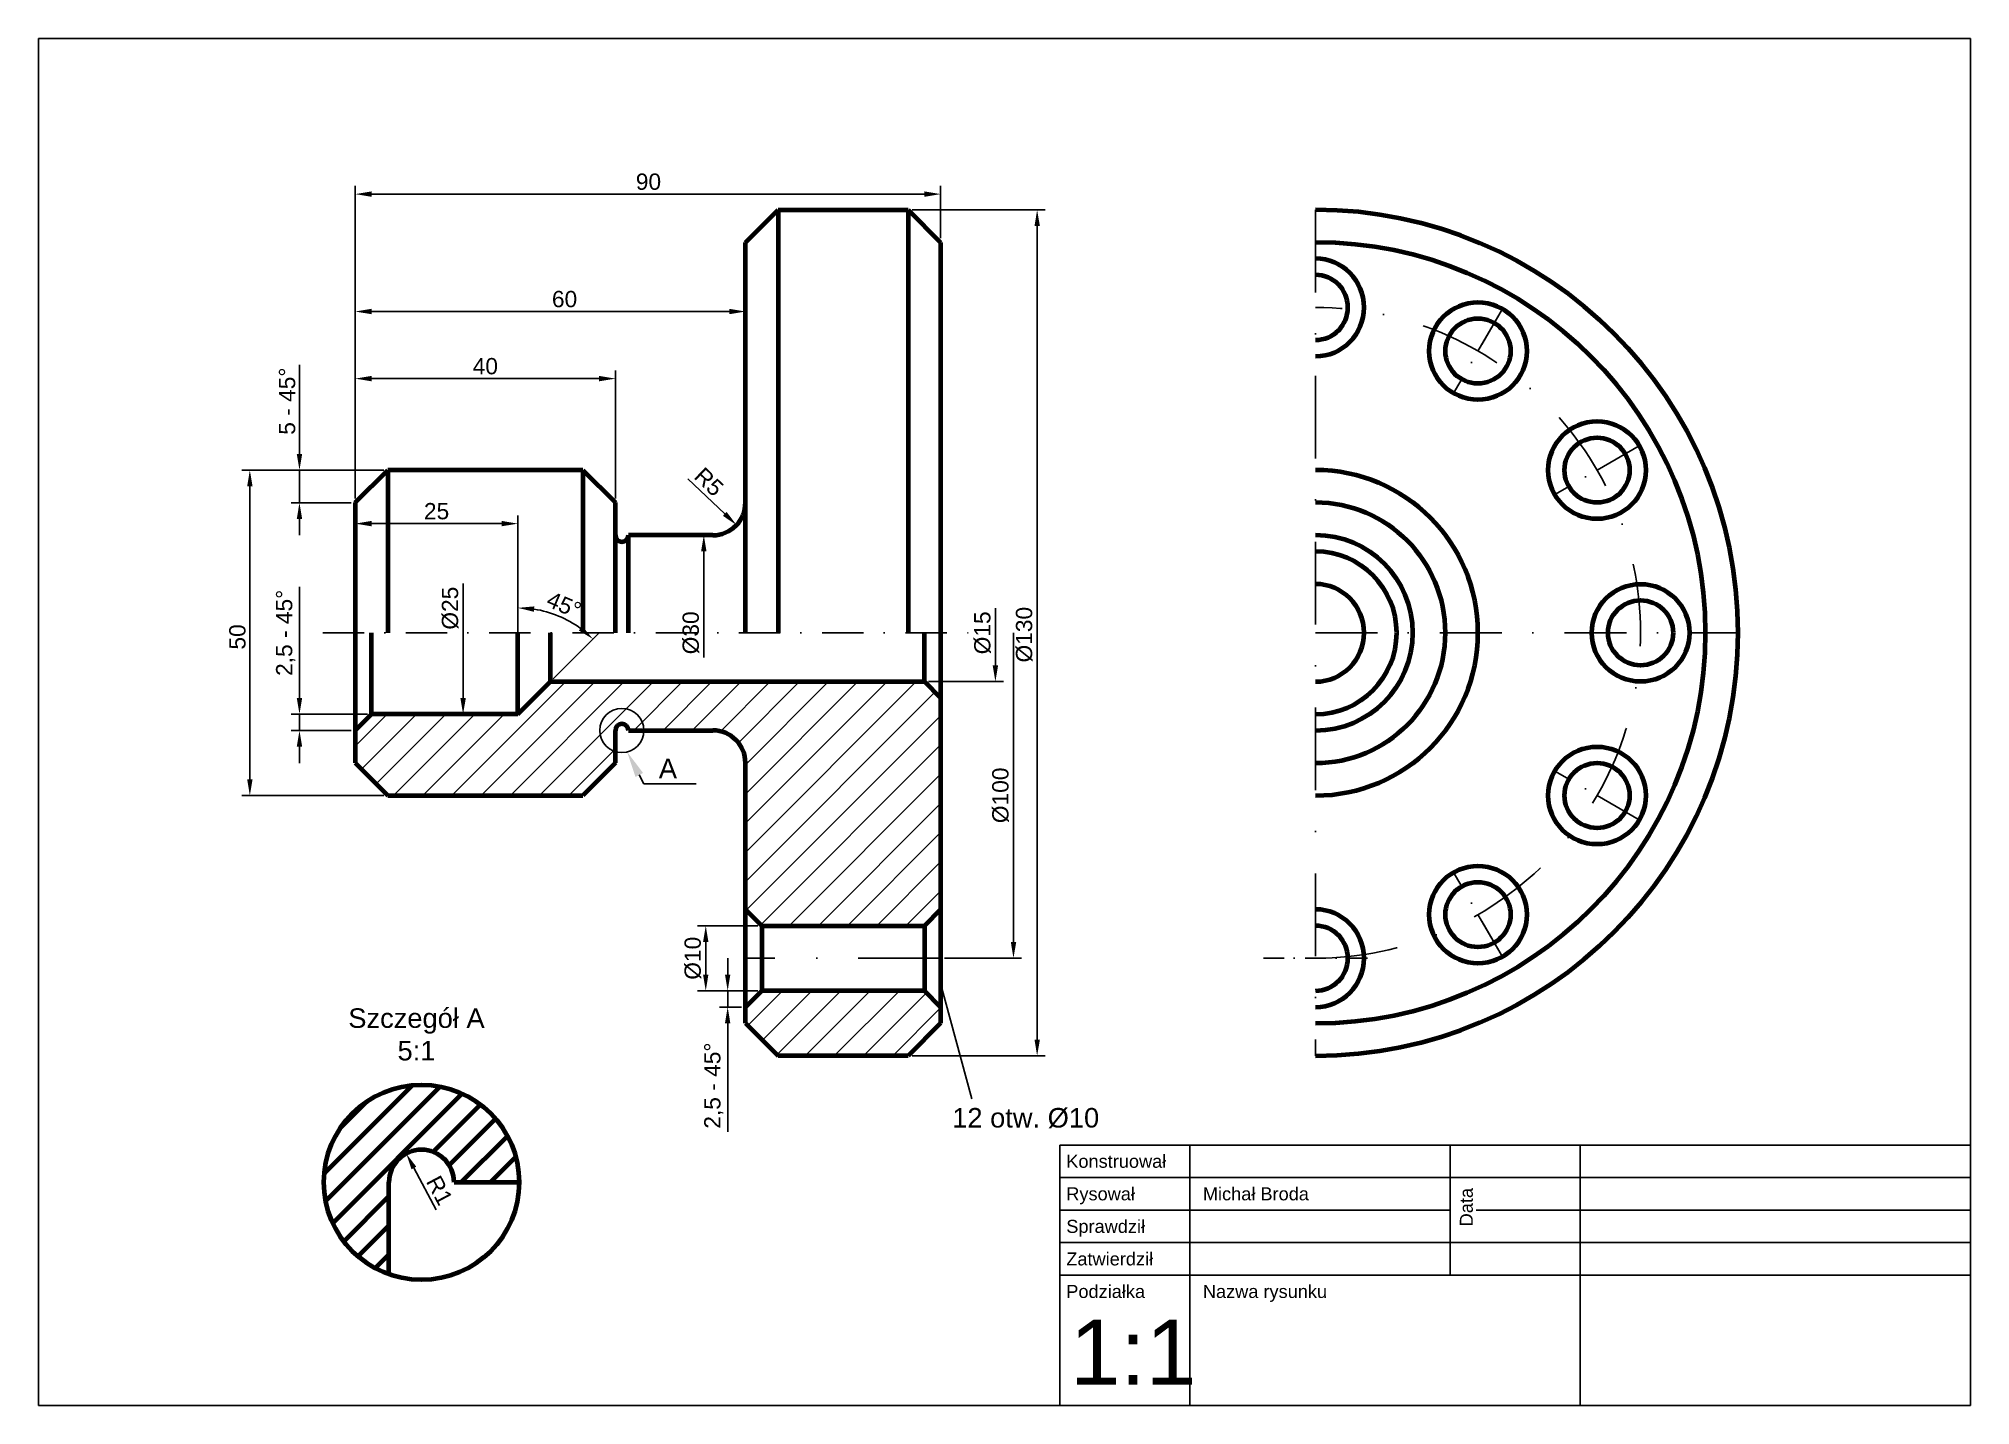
# Model space of a CAD drawing. Header units: millimetres. Extents: x 0 to 297, y 0 to 210.
import ezdxf
from ezdxf import colors
from ezdxf.entities.mleader import LeaderData, LeaderLine
from ezdxf.math import Vec2, Vec3

# ---------------------------------------------------------------- set-up
doc = ezdxf.new("R2010")
doc.units = ezdxf.units.MM
doc.linetypes.add('KRESKAKROPKA', pattern=[25.4, 12.7, -6.35, 0, -6.35])
doc.layers.add('Linie grube', color=7, linetype='Continuous', lineweight=100)
for name, color, linetype in [('Opis', 7, 'Continuous'), ('Osie', 3, 'KRESKAKROPKA'), ('Wymiary', 1, 'Continuous')]:
    doc.layers.add(name, color=color, linetype=linetype)
doc.styles.get("Standard").update_dxf_attribs({"font": 'arial.ttf'})
doc.dimstyles.new('ISO-25', dxfattribs={"dimtxt": 2.5, "dimasz": 2.5, "dimexe": 1.25, "dimexo": 0.625, "dimtad": 1, "dimtxsty": 'Standard', "dimcen": 2.5, "dimadec": 0, "dimazin": 0, "dimtfac": 1, "dimtmove": 0, "dimatfit": 3, "dimfxl": 1, "dimarcsym": 0})

# ---------------------------------------------------------------- blocks, each defined once
blk = doc.blocks.new('*D2')
at = {"layer": 'Defpoints', "color": 0, "transparency": 16777216}
for p in [(138.68, 186.11), (138.68, 178.7), (48.68, 138.7)]:
    blk.add_point(p, dxfattribs=at)
at = {"layer": 'Wymiary', "color": 0, "lineweight": -2, "transparency": 16777216}
for p, q in [((48.68, 139.33), (48.68, 187.36)), ((138.68, 179.33), (138.68, 187.36)), ((51.18, 186.11), (136.18, 186.11))]:
    blk.add_line(p, q, dxfattribs=at)
at = {"layer": 'Wymiary', "color": 0, "transparency": 16777216}
for points in [[(51.18, 186.53), (51.18, 185.7), (48.68, 186.11)], [(136.18, 186.53), (136.18, 185.7), (138.68, 186.11)]]:
    blk.add_solid(points, dxfattribs=at)
at = {"layer": 'Wymiary', "color": 0, "transparency": 16777216, "insert": (93.76, 188.01), "char_height": 2.5, "attachment_point": 5}
blk.add_mtext('90', dxfattribs=at)
blk = doc.blocks.new('*D3')
at = {"layer": 'Defpoints', "color": 0, "transparency": 16777216}
for p in [(108.68, 168.07), (48.68, 138.7), (108.68, 138.7)]:
    blk.add_point(p, dxfattribs=at)
at = {"layer": 'Wymiary', "color": 0, "lineweight": -2, "transparency": 16777216}
for p, q in [((48.68, 139.33), (48.68, 169.32)), ((108.68, 139.33), (108.68, 169.32)), ((51.18, 168.07), (106.18, 168.07))]:
    blk.add_line(p, q, dxfattribs=at)
at = {"layer": 'Wymiary', "color": 0, "transparency": 16777216}
for points in [[(51.18, 168.49), (51.18, 167.66), (48.68, 168.07)], [(106.18, 168.49), (106.18, 167.66), (108.68, 168.07)]]:
    blk.add_solid(points, dxfattribs=at)
at = {"layer": 'Wymiary', "color": 0, "transparency": 16777216, "insert": (80.86, 169.97), "char_height": 2.5, "attachment_point": 5}
blk.add_mtext('60', dxfattribs=at)
blk = doc.blocks.new('*D4')
at = {"layer": 'Defpoints', "color": 0, "transparency": 16777216}
for p in [(88.68, 157.76), (48.68, 138.7), (88.68, 138.7)]:
    blk.add_point(p, dxfattribs=at)
at = {"layer": 'Wymiary', "color": 0, "lineweight": -2, "transparency": 16777216}
for p, q in [((48.68, 139.33), (48.68, 159.01)), ((51.18, 157.76), (86.18, 157.76)), ((88.68, 139.33), (88.68, 159.01))]:
    blk.add_line(p, q, dxfattribs=at)
at = {"layer": 'Wymiary', "color": 0, "transparency": 16777216}
for points in [[(51.18, 158.18), (51.18, 157.35), (48.68, 157.76)], [(86.18, 158.18), (86.18, 157.35), (88.68, 157.76)]]:
    blk.add_solid(points, dxfattribs=at)
at = {"layer": 'Wymiary', "color": 0, "transparency": 16777216, "insert": (68.68, 159.66), "char_height": 2.5, "attachment_point": 5}
blk.add_mtext('40', dxfattribs=at)
blk = doc.blocks.new('*D6')
at = {"layer": 'Defpoints', "color": 0, "transparency": 16777216}
for p in [(53.68, 143.7), (32.47, 93.7), (53.68, 93.7)]:
    blk.add_point(p, dxfattribs=at)
at = {"layer": 'Wymiary', "color": 0, "lineweight": -2, "transparency": 16777216}
for p, q in [((53.05, 143.7), (31.22, 143.7)), ((32.47, 141.2), (32.47, 96.2)), ((53.05, 93.7), (31.22, 93.7))]:
    blk.add_line(p, q, dxfattribs=at)
at = {"layer": 'Wymiary', "color": 0, "transparency": 16777216}
for points in [[(32.06, 141.2), (32.89, 141.2), (32.47, 143.7)], [(32.06, 96.2), (32.89, 96.2), (32.47, 93.7)]]:
    blk.add_solid(points, dxfattribs=at)
at = {"layer": 'Wymiary', "color": 0, "transparency": 16777216, "insert": (30.57, 118.07), "char_height": 2.5, "attachment_point": 5, "rotation": 90}
blk.add_mtext('50', dxfattribs=at)
blk = doc.blocks.new('*D7')
at = {"layer": 'Defpoints', "color": 0, "transparency": 16777216}
for p in [(73.68, 135.48), (73.68, 106.2), (48.68, 103.7)]:
    blk.add_point(p, dxfattribs=at)
at = {"layer": 'Wymiary', "color": 0, "lineweight": -2, "transparency": 16777216}
for p, q in [((48.68, 104.33), (48.68, 136.73)), ((73.68, 106.83), (73.68, 136.73)), ((51.18, 135.48), (71.18, 135.48))]:
    blk.add_line(p, q, dxfattribs=at)
at = {"layer": 'Wymiary', "color": 0, "transparency": 16777216}
for points in [[(51.18, 135.9), (51.18, 135.07), (48.68, 135.48)], [(71.18, 135.9), (71.18, 135.07), (73.68, 135.48)]]:
    blk.add_solid(points, dxfattribs=at)
at = {"layer": 'Wymiary', "color": 0, "transparency": 16777216, "insert": (61.18, 137.38), "char_height": 2.5, "attachment_point": 5}
blk.add_mtext('25', dxfattribs=at)
blk = doc.blocks.new('*D8')
at = {"layer": 'Defpoints', "color": 0, "transparency": 16777216}
for p in [(40.1, 106.2), (51.18, 106.2), (48.68, 103.7)]:
    blk.add_point(p, dxfattribs=at)
at = {"layer": 'Wymiary', "color": 0, "lineweight": -2, "transparency": 16777216}
for p, q in [((40.1, 108.7), (40.1, 125.78)), ((50.55, 106.2), (38.85, 106.2)), ((40.1, 103.7), (40.1, 106.2)), ((48.05, 103.7), (38.85, 103.7)), ((40.1, 101.2), (40.1, 98.7))]:
    blk.add_line(p, q, dxfattribs=at)
at = {"layer": 'Wymiary', "color": 0, "transparency": 16777216}
for points in [[(39.69, 108.7), (40.52, 108.7), (40.1, 106.2)], [(39.69, 101.2), (40.52, 101.2), (40.1, 103.7)]]:
    blk.add_solid(points, dxfattribs=at)
at = {"layer": 'Wymiary', "color": 0, "transparency": 16777216, "insert": (37.98, 118.7), "char_height": 2.5, "attachment_point": 5, "rotation": 90}
blk.add_mtext('2,5 - 45%%d', dxfattribs=at)
blk = doc.blocks.new('*D9')
at = {"layer": 'Defpoints', "color": 0, "transparency": 16777216}
for p in [(40.1, 143.7), (53.68, 143.7), (48.68, 138.7)]:
    blk.add_point(p, dxfattribs=at)
at = {"layer": 'Wymiary', "color": 0, "lineweight": -2, "transparency": 16777216}
for p, q in [((40.1, 146.2), (40.1, 159.9)), ((53.05, 143.7), (38.85, 143.7)), ((40.1, 138.7), (40.1, 143.7)), ((48.05, 138.7), (38.85, 138.7)), ((40.1, 136.2), (40.1, 133.7))]:
    blk.add_line(p, q, dxfattribs=at)
at = {"layer": 'Wymiary', "color": 0, "transparency": 16777216}
for points in [[(39.69, 146.2), (40.52, 146.2), (40.1, 143.7)], [(39.69, 136.2), (40.52, 136.2), (40.1, 138.7)]]:
    blk.add_solid(points, dxfattribs=at)
at = {"layer": 'Wymiary', "color": 0, "transparency": 16777216, "insert": (38.21, 154.3), "char_height": 2.5, "attachment_point": 5, "rotation": 90}
blk.add_mtext('5 - 45%%d', dxfattribs=at)
blk = doc.blocks.new('*D11')
at = {"layer": 'Defpoints', "color": 0, "transparency": 16777216}
for p in [(62.43, 131.2), (65.26, 131.2), (62.43, 106.2)]:
    blk.add_point(p, dxfattribs=at)
at = {"layer": 'Wymiary', "color": 0, "linetype": 'ByBlock', "lineweight": -2, "transparency": 16777216}
blk.add_line((65.26, 108.7), (65.26, 126.27), dxfattribs=at)
at = {"layer": 'Wymiary', "color": 0, "lineweight": -2, "transparency": 16777216}
blk.add_line((63.05, 106.2), (66.51, 106.2), dxfattribs=at)
at = {"layer": 'Wymiary', "color": 0, "transparency": 16777216}
blk.add_solid([(64.84, 108.7), (65.68, 108.7), (65.26, 106.2)], dxfattribs=at)
at = {"layer": 'Wymiary', "color": 0, "transparency": 16777216, "insert": (63.29, 122.49), "char_height": 2.5, "attachment_point": 5, "rotation": 90}
blk.add_mtext('%%c25', dxfattribs=at)
blk = doc.blocks.new('_None')
blk = doc.blocks.new('*D13')
at = {"layer": 'Defpoints', "color": 0, "transparency": 16777216}
for p in [(77.91, 121.98), (73.68, 118.7), (78.68, 111.2), (73.68, 106.2), (73.68, 106.2)]:
    blk.add_point(p, dxfattribs=at)
at = {"layer": 'Wymiary', "color": 0, "lineweight": -2, "transparency": 16777216}
for p, q in [((73.68, 119.33), (73.68, 123.79)), ((79.12, 111.65), (86.11, 118.64))]:
    blk.add_line(p, q, dxfattribs=at)
blk.add_arc((73.68, 106.2), 16.33, 53.7781, 81.2219, dxfattribs=at)
at = {"layer": 'Wymiary', "color": 0, "transparency": 16777216}
for points in [[(76.14, 121.93), (76.2, 122.76), (73.68, 122.54)], [(83.6, 119.7), (83.06, 119.06), (85.23, 117.75)]]:
    blk.add_solid(points, dxfattribs=at)
at = {"layer": 'Wymiary', "color": 0, "transparency": 16777216, "insert": (80.78, 122.99), "char_height": 2.5, "attachment_point": 5, "rotation": 337.0846}
blk.add_mtext('45°', dxfattribs=at)
blk = doc.blocks.new('*D14')
at = {"layer": 'Defpoints', "color": 0, "transparency": 16777216}
for p in [(103.68, 133.7), (102.27, 103.7), (103.68, 103.7)]:
    blk.add_point(p, dxfattribs=at)
at = {"layer": 'Wymiary', "color": 0, "lineweight": -2, "transparency": 16777216}
for p, q in [((103.05, 133.7), (101.02, 133.7)), ((102.27, 131.2), (102.27, 114.93))]:
    blk.add_line(p, q, dxfattribs=at)
at = {"layer": 'Wymiary', "color": 0, "transparency": 16777216}
blk.add_solid([(101.85, 131.2), (102.69, 131.2), (102.27, 133.7)], dxfattribs=at)
at = {"layer": 'Wymiary', "color": 0, "transparency": 16777216, "insert": (100.3, 118.7), "char_height": 2.5, "attachment_point": 5, "rotation": 90}
blk.add_mtext('%%c30', dxfattribs=at)
blk = doc.blocks.new('*D15')
at = {"layer": 'Defpoints', "color": 0, "transparency": 16777216}
for p in [(103.68, 138.7), (107.3, 135.26)]:
    blk.add_point(p, dxfattribs=at)
at = {"layer": 'Wymiary', "color": 0, "lineweight": -2, "transparency": 16777216}
blk.add_line((99.83, 142.35), (105.49, 136.98), dxfattribs=at)
at = {"layer": 'Wymiary', "color": 0, "transparency": 16777216}
blk.add_solid([(105.78, 137.28), (105.2, 136.68), (107.3, 135.26)], dxfattribs=at)
at = {"layer": 'Wymiary', "color": 0, "transparency": 16777216, "insert": (103.06, 141.9), "char_height": 2.5, "attachment_point": 5, "rotation": 316.483}
blk.add_mtext('R5', dxfattribs=at)
blk = doc.blocks.new('*D16')
at = {"layer": 'Defpoints', "color": 0, "transparency": 16777216}
for p in [(133.68, 183.7), (133.68, 53.7), (153.52, 53.7)]:
    blk.add_point(p, dxfattribs=at)
at = {"layer": 'Wymiary', "color": 0, "lineweight": -2, "transparency": 16777216}
for p, q in [((134.3, 183.7), (154.77, 183.7)), ((153.52, 181.2), (153.52, 56.2)), ((134.3, 53.7), (154.77, 53.7))]:
    blk.add_line(p, q, dxfattribs=at)
at = {"layer": 'Wymiary', "color": 0, "transparency": 16777216}
for points in [[(153.11, 181.2), (153.94, 181.2), (153.52, 183.7)], [(153.11, 56.2), (153.94, 56.2), (153.52, 53.7)]]:
    blk.add_solid(points, dxfattribs=at)
at = {"layer": 'Wymiary', "color": 0, "transparency": 16777216, "insert": (151.55, 118.42), "char_height": 2.5, "attachment_point": 5, "rotation": 90}
blk.add_mtext('%%c130', dxfattribs=at)
blk = doc.blocks.new('*D17')
at = {"layer": 'Defpoints', "color": 0, "transparency": 16777216}
for p in [(136.18, 126.2), (147.1, 126.2), (136.18, 111.2)]:
    blk.add_point(p, dxfattribs=at)
at = {"layer": 'Wymiary', "color": 0, "lineweight": -2, "transparency": 16777216}
for p, q in [((147.1, 113.7), (147.1, 122.49)), ((136.8, 111.2), (148.35, 111.2))]:
    blk.add_line(p, q, dxfattribs=at)
at = {"layer": 'Wymiary', "color": 0, "transparency": 16777216}
blk.add_solid([(146.68, 113.7), (147.52, 113.7), (147.1, 111.2)], dxfattribs=at)
at = {"layer": 'Wymiary', "color": 0, "transparency": 16777216, "insert": (145.13, 118.7), "char_height": 2.5, "attachment_point": 5, "rotation": 90}
blk.add_mtext('%%c15', dxfattribs=at)
blk = doc.blocks.new('*D19')
at = {"layer": 'Defpoints', "color": 0, "transparency": 16777216}
for p in [(138.68, 118.7), (149.88, 118.7), (138.68, 68.7)]:
    blk.add_point(p, dxfattribs=at)
at = {"layer": 'Wymiary', "color": 0, "lineweight": -2, "transparency": 16777216}
for p, q in [((149.88, 71.2), (149.88, 118.7)), ((139.3, 68.7), (151.13, 68.7))]:
    blk.add_line(p, q, dxfattribs=at)
at = {"layer": 'Wymiary', "color": 0, "transparency": 16777216}
blk.add_solid([(149.47, 71.2), (150.3, 71.2), (149.88, 68.7)], dxfattribs=at)
at = {"layer": 'Wymiary', "color": 0, "transparency": 16777216, "insert": (147.91, 93.73), "char_height": 2.5, "attachment_point": 5, "rotation": 90}
blk.add_mtext('%%C100', dxfattribs=at)
blk = doc.blocks.new('*D20')
at = {"layer": 'Defpoints', "color": 0, "transparency": 16777216}
for p in [(102.57, 73.7), (111.18, 73.7), (111.18, 63.7)]:
    blk.add_point(p, dxfattribs=at)
at = {"layer": 'Wymiary', "color": 0, "lineweight": -2, "transparency": 16777216}
for p, q in [((110.55, 73.7), (101.32, 73.7)), ((102.57, 66.2), (102.57, 71.2)), ((110.55, 63.7), (101.32, 63.7))]:
    blk.add_line(p, q, dxfattribs=at)
at = {"layer": 'Wymiary', "color": 0, "transparency": 16777216}
for points in [[(102.15, 71.2), (102.98, 71.2), (102.57, 73.7)], [(102.15, 66.2), (102.98, 66.2), (102.57, 63.7)]]:
    blk.add_solid(points, dxfattribs=at)
at = {"layer": 'Wymiary', "color": 0, "transparency": 16777216, "insert": (100.6, 68.7), "char_height": 2.5, "attachment_point": 5, "rotation": 90}
blk.add_mtext('%%c10', dxfattribs=at)
blk = doc.blocks.new('*D21')
at = {"layer": 'Defpoints', "color": 0, "transparency": 16777216}
for p in [(105.94, 63.7), (111.18, 63.7), (108.68, 61.2)]:
    blk.add_point(p, dxfattribs=at)
at = {"layer": 'Wymiary', "color": 0, "lineweight": -2, "transparency": 16777216}
for p, q in [((105.94, 66.2), (105.94, 68.7)), ((110.55, 63.7), (104.69, 63.7)), ((105.94, 63.7), (105.94, 61.2)), ((108.05, 61.2), (104.69, 61.2)), ((105.94, 58.7), (105.94, 42.05))]:
    blk.add_line(p, q, dxfattribs=at)
at = {"layer": 'Wymiary', "color": 0, "transparency": 16777216}
for points in [[(105.52, 66.2), (106.35, 66.2), (105.94, 63.7)], [(105.52, 58.7), (106.35, 58.7), (105.94, 61.2)]]:
    blk.add_solid(points, dxfattribs=at)
at = {"layer": 'Wymiary', "color": 0, "transparency": 16777216, "insert": (103.81, 49.13), "char_height": 2.5, "attachment_point": 5, "rotation": 90}
blk.add_mtext('2,5 - 45%%d', dxfattribs=at)
blk = doc.blocks.new('*D28')
at = {"layer": 'Defpoints', "color": 0, "transparency": 16777216}
for p in [(56.52, 38.68), (58.86, 34.27)]:
    blk.add_point(p, dxfattribs=at)
at = {"layer": 'Wymiary', "color": 0, "lineweight": -2, "transparency": 16777216}
blk.add_line((61.12, 30.03), (57.69, 36.48), dxfattribs=at)
at = {"layer": 'Wymiary', "color": 0, "transparency": 16777216}
blk.add_solid([(58.06, 36.67), (57.32, 36.28), (56.52, 38.68)], dxfattribs=at)
at = {"layer": 'Wymiary', "color": 0, "transparency": 16777216, "insert": (61.65, 33.03), "char_height": 2.5, "width": 4.0501, "attachment_point": 5, "rotation": 297.9936}
blk.add_mtext('R1', dxfattribs=at)

msp = doc.modelspace()

# ---------------------------------------------------------------- hatches: boundary and pattern name
at = {"layer": 'Linie grube'}
h = msp.add_hatch(dxfattribs=at)
h.set_pattern_fill('ANSI31', color=256)
h.set_pattern_definition([(45, (23.6083, 10.8657), (-2.24506, 2.24506), [])])
h.paths.add_polyline_path([(43.865, 34.269, 0.3178372), (53.865, 20.127), (53.865, 34.269, -1), (63.865, 34.269), (73.865, 34.269, 1)])
at = {"layer": 'Opis'}
h = msp.add_hatch(dxfattribs=at)
h.set_pattern_fill('ANSI31', color=256)
h.set_pattern_definition([(45, (-24.9156, -12.724), (-2.245064, 2.245064), [])])
h.paths.add_polyline_path([(73.678, 106.203), (51.178, 106.203), (48.678, 103.703), (48.678, 98.703), (53.678, 93.703), (83.678, 93.703), (88.678, 98.703), (88.678, 103.703, -1), (90.678, 103.703), (103.678, 103.703, -0.4142136), (108.678, 98.703), (108.678, 76.203), (111.178, 73.703), (136.178, 73.703), (138.678, 76.203), (138.678, 108.703), (136.178, 111.203), (78.678, 111.203)])
h.paths.add_polyline_path([(111.178, 63.703), (108.678, 61.203), (108.678, 58.703), (113.678, 53.703), (133.678, 53.703), (138.678, 58.703), (138.678, 61.203), (136.178, 63.703)])

# ---------------------------------------------------------------- linework, layer by layer
msp.add_lwpolyline([(0, 0), (297, 0), (297, 210), (0, 210)], close=True)
at = {"layer": 'Linie grube'}
for p, q in [((108.678, 178.703), (113.678, 183.703)), ((113.678, 183.703), (133.678, 183.703)), ((113.678, 183.703), (113.678, 118.703)), ((133.678, 183.703), (138.678, 178.703)), ((133.678, 183.703), (133.678, 118.703)), ((108.678, 118.703), (108.678, 178.703)), ((138.678, 178.703), (138.678, 58.703)), ((48.678, 138.703), (53.678, 143.703)), ((83.678, 143.703), (53.678, 143.703)), ((53.678, 143.703), (53.678, 118.703)), ((83.678, 143.703), (88.678, 138.703)), ((83.678, 143.703), (83.678, 118.703)), ((48.678, 138.703), (48.678, 98.703)), ((88.678, 118.703), (88.678, 138.703)), ((103.678, 133.703), (90.678, 133.703)), ((90.678, 118.703), (90.678, 133.703)), ((108.678, 118.703), (108.678, 133.703)), ((51.178, 106.203), (51.178, 118.703)), ((73.678, 106.203), (73.678, 118.703)), ((78.678, 111.203), (78.678, 118.703)), ((136.178, 111.203), (136.178, 118.703)), ((73.678, 106.203), (78.678, 111.203)), ((78.678, 111.203), (136.178, 111.203)), ((136.178, 111.203), (138.678, 108.703)), ((51.178, 106.203), (48.678, 103.703)), ((73.678, 106.203), (51.178, 106.203)), ((88.678, 98.703), (88.678, 103.703)), ((90.678, 103.703), (103.678, 103.703)), ((48.678, 98.703), (53.678, 93.703)), ((88.678, 98.703), (83.678, 93.703)), ((108.678, 58.703), (108.678, 98.703)), ((53.678, 93.703), (83.678, 93.703)), ((108.678, 76.203), (111.178, 73.703)), ((138.678, 76.203), (136.178, 73.703)), ((111.178, 73.703), (136.178, 73.703)), ((111.178, 73.703), (111.178, 63.703)), ((136.178, 73.703), (136.178, 63.703)), ((108.678, 61.203), (111.178, 63.703)), ((136.178, 63.703), (111.178, 63.703)), ((138.678, 61.203), (136.178, 63.703)), ((108.678, 58.703), (113.678, 53.703)), ((138.678, 58.703), (133.678, 53.703)), ((133.678, 53.703), (113.678, 53.703)), ((53.865, 20.127), (53.865, 34.269)), ((63.865, 34.269), (73.865, 34.269))]:
    msp.add_line(p, q, dxfattribs=at)
for centre, radius in [((221.298, 162.005), 7.5), ((221.298, 162.005), 5), ((239.6, 143.703), 7.5), ((239.6, 143.703), 5), ((246.298, 118.703), 7.5), ((246.298, 118.703), 5), ((239.6, 93.703), 7.5), ((239.6, 93.703), 5), ((221.298, 75.402), 7.5), ((221.298, 75.402), 5), ((58.865, 34.269), 15)]:
    msp.add_circle(centre, radius, dxfattribs=at)
for centre, radius, start, end in [((196.298, 118.703), 65, 270, 90), ((196.298, 118.703), 60, 270, 90), ((196.298, 168.703), 7.5, 270, 90), ((196.298, 168.703), 5, 270, 90), ((196.298, 118.703), 25, 270, 90), ((103.678, 138.703), 5, 270, 0), ((196.298, 118.703), 20, 270, 90), ((89.678, 133.703), 1, 180, 0), ((196.298, 118.703), 15, 270, 90), ((196.298, 118.703), 12.5, 270, 90), ((196.298, 118.703), 7.5, 270, 90), ((89.678, 103.703), 1, 0, 180), ((103.678, 98.703), 5, 0, 90), ((196.298, 68.703), 7.5, 270, 90), ((196.298, 68.703), 5, 270, 90), ((58.865, 34.269), 5, 0, 180)]:
    msp.add_arc(centre, radius, start, end, dxfattribs=at)
at = {"layer": 'Opis'}
for p, q in [((143.46, 47.092), (138.567, 65.207)), ((177, 40), (177, 0)), ((217, 40), (217, 20)), ((237, 40), (237, 0)), ((157, 35), (297, 35)), ((157, 30), (217, 30)), ((221, 30), (297, 30)), ((157, 25), (297, 25)), ((157, 20), (297, 20))]:
    msp.add_line(p, q, dxfattribs=at)
for points in [[(157, 0), (297, 0), (297, 40), (157, 40)], [(157, 40), (157, 0)]]:
    msp.add_lwpolyline(points, dxfattribs=at)
msp.add_circle((89.678, 103.703), 3.395, dxfattribs=at)
at = {"layer": 'Osie'}
for p, q in [((196.298, 183.703), (196.298, 53.703)), ((221.298, 162.005), (225.048, 168.5)), ((239.6, 143.703), (246.095, 147.453)), ((239.6, 93.703), (246.095, 89.953)), ((221.298, 75.402), (221.298, 75.402)), ((221.298, 75.402), (221.298, 75.402)), ((221.298, 75.402), (225.048, 68.907)), ((138.678, 68.703), (108.678, 68.703))]:
    msp.add_line(p, q, dxfattribs=at)
at = {"layer": 'Osie', "ltscale": 0.5}
for p, q in [((225.048, 168.5), (217.548, 155.51)), ((246.095, 147.453), (233.104, 139.953)), ((43.678, 118.703), (143.678, 118.703)), ((246.095, 89.953), (233.104, 97.453)), ((225.048, 68.907), (217.548, 81.897))]:
    msp.add_line(p, q, dxfattribs=at)
at = {"layer": 'Osie', "ltscale": 0.75}
msp.add_line((196.298, 118.703), (261.298, 118.703), dxfattribs=at)
at = {"layer": 'Osie', "ltscale": 0.25}
msp.add_line((188.298, 68.703), (204.298, 68.703), dxfattribs=at)
at = {"layer": 'Osie'}
msp.add_arc((196.298, 118.703), 50, 270, 90, dxfattribs=at)

# ---------------------------------------------------------------- texts
at = {"layer": 'Opis'}
for s, height, p in [('A', 3, (95.354, 96.356)), ('12 otw. %%C10', 3, (140.462, 42.689)), ('Konstruował', 2, (158, 36.5)), ('Rysował', 2, (158, 31.5)), ('Michał Broda', 2, (179, 31.5)), ('Sprawdził', 2, (158, 26.5)), ('Zatwierdził', 2, (158, 21.5)), ('Podziałka', 2, (158, 16.5)), ('Nazwa rysunku', 2, (179, 16.5))]:
    msp.add_text(s, height=height, dxfattribs=at).set_placement(p)
msp.add_text('Data', height=2, rotation=90, dxfattribs=at).set_placement((220.5, 27.5))
at = {"layer": 'Opis', "attachment_point": 1}
for s, width, gutter_width, heights, insert, char_height in [('\\pxqc;Szczegół A\\P5:1', 23.18922, 15, [8.73], (46.496, 61), 3), ('1:1', 15.02111, 50, [0], (158.571, 13.172), 10)]:
    msp.add_mtext_dynamic_manual_height_columns(s, width=width, gutter_width=gutter_width, heights=heights, dxfattribs=dict(at, insert=insert, char_height=char_height))

# ---------------------------------------------------------------- dimensions: what is measured, and where the dimension line sits
at = {"layer": 'Wymiary'}
for base, p2, picture, middle in [((138.678, 186.113), (138.678, 178.703), '*D2', (93.76, 186.113)), ((108.678, 168.072), (108.678, 138.703), '*D3', (80.863, 168.072)), ((88.678, 157.763), (88.678, 138.703), '*D4', (68.678, 157.763))]:
    dim = msp.add_linear_dim(base=base, p1=(48.678, 138.703), p2=p2, dimstyle='ISO-25', dxfattribs=at)
    dim.commit()
    dim.dimension.update_dxf_attribs({"geometry": picture, "text_midpoint": middle, "dimtype": 160})
for base, p1, p2, override, picture, middle in [((153.524, 53.703), (133.678, 183.703), (133.678, 53.703), {"dimpost": '%%c<>'}, '*D16', (153.524, 118.425)), ((102.27, 103.703), (103.678, 133.703), (103.678, 103.703), {"dimpost": '%%c<>', "dimblk2": 'None', "dimsah": 1, "dimse2": 1, "dimsd2": 1}, '*D14', (102.27, 118.703)), ((65.26, 131.203), (62.428, 106.203), (62.428, 131.203), {"dimpost": '%%c<>', "dimblk2": 'None', "dimsah": 1, "dimse2": 1, "dimsd2": 1}, '*D11', (65.26, 122.488)), ((40.105, 106.203), (48.678, 103.703), (51.178, 106.203), {"dimpost": ' - 45%%d'}, '*D8', (40.105, 118.703)), ((147.1, 126.203), (136.178, 111.203), (136.178, 126.203), {"dimpost": '%%c<>', "dimblk2": 'None', "dimsah": 1, "dimse2": 1, "dimsd2": 1}, '*D17', (147.1, 118.703)), ((105.935, 63.703), (108.678, 61.203), (111.178, 63.703), {"dimpost": ' - 45%%d'}, '*D21', (105.935, 49.126))]:
    dim = msp.add_linear_dim(base=base, p1=p1, p2=p2, angle=90, dimstyle='ISO-25', override=override, dxfattribs=at)
    dim.commit()
    dim.dimension.update_dxf_attribs({"geometry": picture, "text_midpoint": middle, "dimtype": 160})
for base, p1, p2, override, picture, middle in [((40.105, 143.703), (48.678, 138.703), (53.678, 143.703), {"dimpost": ' - 45%%d'}, '*D9', (38.208, 154.304)), ((102.567, 73.703), (111.178, 63.703), (111.178, 73.703), {"dimpost": '%%c<>'}, '*D20', (100.595, 68.703))]:
    dim = msp.add_linear_dim(base=base, p1=p1, p2=p2, angle=90, dimstyle='ISO-25', override=override, dxfattribs=at)
    dim.commit()
    dim.dimension.update_dxf_attribs({"geometry": picture, "text_midpoint": middle})
dim = msp.add_linear_dim(base=(32.473, 93.703), p1=(53.678, 143.703), p2=(53.678, 93.703), angle=270, dimstyle='ISO-25', dxfattribs=at)
dim.commit()
dim.dimension.update_dxf_attribs({"geometry": '*D6', "text_midpoint": (32.473, 118.067), "dimtype": 161})
dim = msp.add_radius_dim(center=(103.678, 138.703), mpoint=(107.304, 135.261), dimstyle='ISO-25', dxfattribs=at)
dim.commit()
dim.dimension.update_dxf_attribs({"geometry": '*D15', "text_midpoint": (101.757, 140.528), "dimtype": 164})
dim = msp.add_linear_dim(base=(73.678, 135.483), p1=(48.678, 103.703), p2=(73.678, 106.203), dimstyle='ISO-25', dxfattribs=at)
dim.commit()
dim.dimension.update_dxf_attribs({"geometry": '*D7', "text_midpoint": (61.178, 137.385)})
dim = msp.add_angular_dim_2l(base=(77.906, 121.981), line1=((73.678, 106.203), (73.678, 118.703)), line2=((73.678, 106.203), (78.678, 111.203)), dimstyle='ISO-25', dxfattribs=at)
dim.commit()
dim.dimension.update_dxf_attribs({"geometry": '*D13', "text_midpoint": (80.038, 121.248), "dimtype": 162})
dim = msp.add_linear_dim(base=(149.884, 118.703), p1=(138.678, 68.703), p2=(138.678, 118.703), angle=90, text='%%C100', dimstyle='ISO-25', override={"dimblk2": 'None', "dimsah": 1, "dimse2": 1}, dxfattribs=at)
dim.commit()
dim.dimension.update_dxf_attribs({"geometry": '*D19', "text_midpoint": (149.884, 93.726), "dimtype": 160})
dim = msp.add_radius_dim(center=(58.865, 34.269), mpoint=(56.518, 38.684), text='R1', dimstyle='ISO-25', dxfattribs=at)
dim.commit()
dim.dimension.update_dxf_attribs({"geometry": '*D28', "text_midpoint": (59.991, 32.15), "dimtype": 164})

# ---------------------------------------------------------------- leaders
at = {"layer": 'Opis'}
ml = msp.add_multileader_mtext('Standard', dxfattribs=at)
ml.set_content('', color=256)
ml.set_leader_properties()
ml.build(insert=Vec2(0, 0))
ctx = ml.context
ctx.base_point, ctx.plane_origin = Vec3(101.073, 95.498), Vec3(90.482, 100.406)
notes = []
notes.append((ctx, [(0, (1, 1, 0), (93.073, 95.498), (1, 0), 8, [(0, [(90.482, 100.406)], 0, [])])]))
ctx.mtext.insert, ctx.mtext.flow_direction = Vec3(103.073, 97.498), 5
for ctx, leaders in notes:
    for number, flags, end, landing, length, lines in leaders:
        leader = LeaderData()
        leader.index, (leader.has_last_leader_line, leader.has_dogleg_vector, leader.attachment_direction) = number, flags
        leader.last_leader_point, leader.dogleg_vector, leader.dogleg_length = Vec3(end), Vec3(landing), length
        for number, points, colour, breaks in lines:
            line = LeaderLine()
            line.index, line.vertices, line.color, line.breaks = number, Vec3.list(points), colors.encode_raw_color(colour), breaks
            leader.lines.append(line)
        ctx.leaders.append(leader)

doc.saveas('drawing.dxf')
